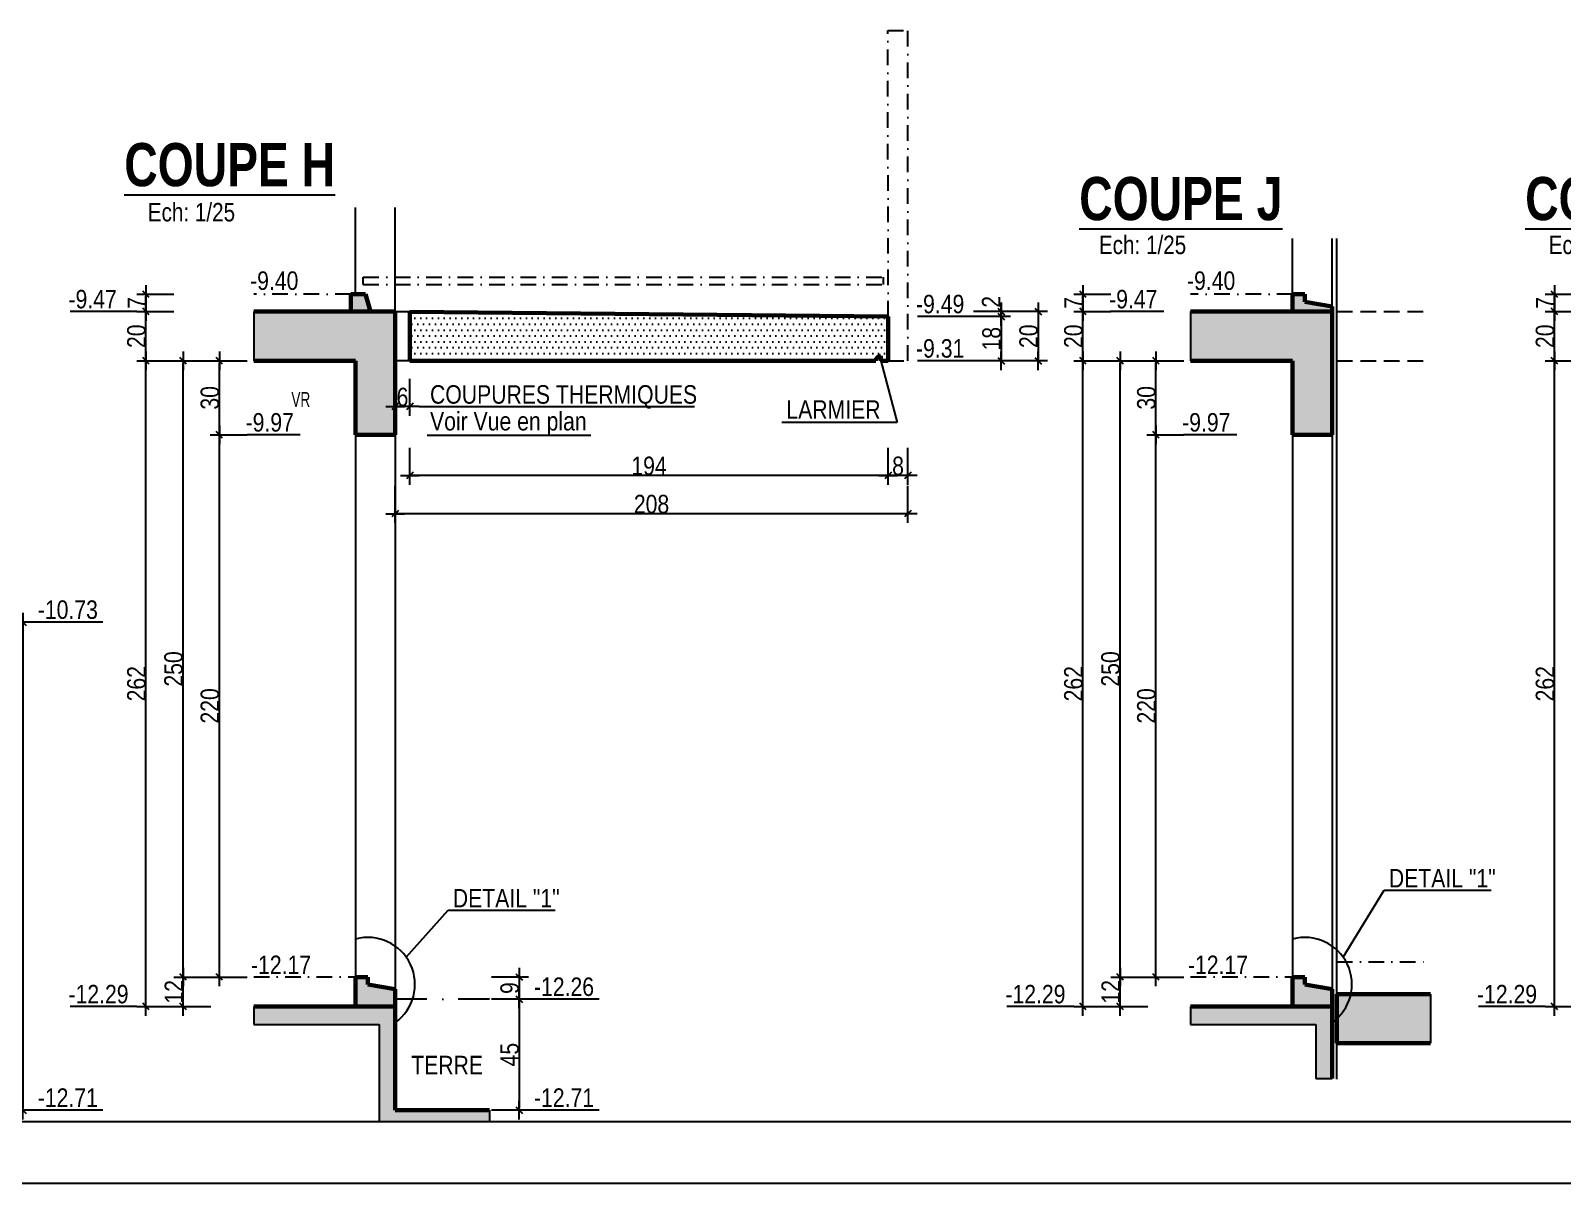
# Model space of a CAD drawing. Header units: millimetres. Extents: x 0 to 22237, y -21919 to -17719.
# Drawn here: x 16464 to 17707, y -21919 to -20983 of the extents above; entities that cross this region are included whole.
import ezdxf
from ezdxf.enums import TextEntityAlignment as Align

# ---------------------------------------------------------------- set-up
doc = ezdxf.new("R2010")
doc.units = ezdxf.units.MM
doc.linetypes.add('CACHEX2', pattern=[19.05, 12.7, -6.35])
doc.linetypes.add('TIRETPTX2', pattern=[50.8, 25.4, -12.7, 0, -12.7])
for name, color, linetype in [('01-Cad  2', 1, 'Continuous'), ('01_cote_gen', 4, 'Continuous'), ('01_linteaux', 2, 'Continuous'), ('01_poch_BN', 9, 'Continuous'), ('01_poch_murs', 253, 'Continuous'), ('01_texte', 230, 'Continuous'), ('AA_COTES', 2, 'Continuous')]:
    doc.layers.add(name, color=color, linetype=linetype)
doc.layers.add('01_murs_coup', color=5, linetype='Continuous', lineweight=60)
doc.styles.add('ARIAL NA', font='ARIALN.TTF')
doc.styles.add('impact', font='impact.ttf')
doc.styles.add('MATTE_TXT', font='arial.ttf')
doc.styles.add('STYLE2', font='ARIALN.TTF')
doc.dimstyles.new('JB25', dxfattribs={"dimscale": 0.1, "dimtxt": 150, "dimasz": 15, "dimexe": 0.1, "dimexo": 0.1, "dimgap": 0.09, "dimtad": 1, "dimdec": 1, "dimlfac": 0.5, "dimdsep": 46, "dimtxsty": 'STYLE2', "dimblk1": 'BOND_G', "dimblk2": 'BOND_D', "dimsah": 1, "dimcen": 1.5, "dimdle": 0.01, "dimse1": 1, "dimse2": 1, "dimclrd": 4, "dimclre": 2, "dimclrt": 6, "dimazin": 2, "dimtfac": 2.333333, "dimtdec": 1, "dimtix": 1, "dimtmove": 2, "dimatfit": 3, "dimldrblk": 'BOND_G', "dimfxl": 1, "dimtolj": 1, "dimtzin": 0, "dimarcsym": 0})

# ---------------------------------------------------------------- blocks, each defined once
blk = doc.blocks.new('BOND_G')
at = {"layer": 'AA_COTES', "color": 0}
for p, q in [((0, -5), (0, 15)), ((5, 0), (-5, 0)), ((1.77, 1.77), (-1.77, -1.77))]:
    blk.add_line(p, q, dxfattribs=at)
blk = doc.blocks.new('BOND_D')
at = {"layer": 'AA_COTES', "color": 0}
for p, q in [((5, 0), (-5, 0)), ((-1.77, -1.77), (1.77, 1.77)), ((0, 5), (0, -15))]:
    blk.add_line(p, q, dxfattribs=at)
blk = doc.blocks.new('*D2990')
at = {"layer": '01_cote_gen', "color": 4, "lineweight": -2, "transparency": 16777216}
blk.add_line((16458, -21465), (16458, -21858), dxfattribs=at)
at = {"layer": 'Defpoints', "color": 0, "transparency": 16777216}
for p in [(16398.4, -21463.5), (16398.4, -21859.5), (16458, -21859.5)]:
    blk.add_point(p, dxfattribs=at)
at = {"layer": '01_cote_gen', "color": 4, "lineweight": -2, "transparency": 16777216, "xscale": 1.5, "yscale": 1.5, "zscale": 1.5}
for name, p, rotation in [('BOND_G', (16458, -21463.5), 90), ('BOND_D', (16458, -21859.5), 270)]:
    blk.add_blockref(name, p, dxfattribs=dict(at, rotation=rotation))
at = {"layer": '01_cote_gen', "color": 6, "transparency": 16777216, "insert": (16450.4, -21661.5), "char_height": 15, "attachment_point": 5, "rotation": 90, "style": 'STYLE2'}
blk.add_mtext('\\A1;198', dxfattribs=at)
blk = doc.blocks.new('*D2996')
at = {"layer": '01_cote_gen', "color": 4, "lineweight": -2, "transparency": 16777216}
blk.add_line((16557.8, -21774), (16557.8, -21253), dxfattribs=at)
at = {"layer": 'Defpoints', "color": 0, "transparency": 16777216}
for p in [(16557.8, -21251.5), (16645.5, -21251.5, 10), (16645.5, -21775.5)]:
    blk.add_point(p, dxfattribs=at)
at = {"layer": '01_cote_gen', "color": 4, "lineweight": -2, "transparency": 16777216, "xscale": 1.5, "yscale": 1.5, "zscale": 1.5}
for name, p, rotation in [('BOND_D', (16557.8, -21251.5), 90), ('BOND_G', (16557.8, -21775.5), 270)]:
    blk.add_blockref(name, p, dxfattribs=dict(at, rotation=rotation))
at = {"layer": '01_cote_gen', "color": 6, "transparency": 16777216, "insert": (16550.1, -21513.5), "char_height": 15, "attachment_point": 5, "rotation": 90, "style": 'STYLE2'}
blk.add_mtext('\\A1;262', dxfattribs=at)
blk = doc.blocks.new('*D2997')
at = {"layer": '01_cote_gen', "color": 4, "lineweight": -2, "transparency": 16777216}
blk.add_line((16587.9, -21774), (16587.9, -21753), dxfattribs=at)
at = {"layer": 'Defpoints', "color": 0, "transparency": 16777216}
for p in [(16587.9, -21751.5), (16680.1, -21751.5), (16680.1, -21775.5)]:
    blk.add_point(p, dxfattribs=at)
at = {"layer": '01_cote_gen', "color": 4, "lineweight": -2, "transparency": 16777216, "xscale": 1.5, "yscale": 1.5, "zscale": 1.5}
for name, p, rotation in [('BOND_D', (16587.9, -21751.5), 90), ('BOND_G', (16587.9, -21775.5), 270)]:
    blk.add_blockref(name, p, dxfattribs=dict(at, rotation=rotation))
at = {"layer": '01_cote_gen', "color": 6, "transparency": 16777216, "insert": (16580.4, -21763.5), "char_height": 15, "attachment_point": 5, "rotation": 90, "style": 'STYLE2'}
blk.add_mtext('\\A1;12', dxfattribs=at)
blk = doc.blocks.new('*D2998')
at = {"layer": '01_cote_gen', "color": 4, "lineweight": -2, "transparency": 16777216}
blk.add_line((16587.9, -21750), (16587.9, -21253), dxfattribs=at)
at = {"layer": 'Defpoints', "color": 0, "transparency": 16777216}
for p in [(16587.9, -21251.5), (16670.6, -21251.5, 10), (16610.4, -21751.5)]:
    blk.add_point(p, dxfattribs=at)
at = {"layer": '01_cote_gen', "color": 4, "lineweight": -2, "transparency": 16777216, "xscale": 1.5, "yscale": 1.5, "zscale": 1.5}
for name, p, rotation in [('BOND_D', (16587.9, -21251.5), 90), ('BOND_G', (16587.9, -21751.5), 270)]:
    blk.add_blockref(name, p, dxfattribs=dict(at, rotation=rotation))
at = {"layer": '01_cote_gen', "color": 6, "transparency": 16777216, "insert": (16580.2, -21501.5), "char_height": 15, "attachment_point": 5, "rotation": 90, "style": 'STYLE2'}
blk.add_mtext('\\A1;250', dxfattribs=at)
blk = doc.blocks.new('*D2999')
at = {"layer": '01_cote_gen', "color": 4, "lineweight": -2, "transparency": 16777216}
blk.add_line((16557.8, -21250), (16557.8, -21213), dxfattribs=at)
at = {"layer": 'Defpoints', "color": 0, "transparency": 16777216}
for p in [(16557.8, -21211.5), (16683.6, -21211.5, 10), (16683.6, -21251.5, 10)]:
    blk.add_point(p, dxfattribs=at)
at = {"layer": '01_cote_gen', "color": 4, "lineweight": -2, "transparency": 16777216, "xscale": 1.5, "yscale": 1.5, "zscale": 1.5}
for name, p, rotation in [('BOND_D', (16557.8, -21211.5), 90), ('BOND_G', (16557.8, -21251.5), 270)]:
    blk.add_blockref(name, p, dxfattribs=dict(at, rotation=rotation))
at = {"layer": '01_cote_gen', "color": 6, "transparency": 16777216, "insert": (16550.1, -21231.5), "char_height": 15, "attachment_point": 5, "rotation": 90, "style": 'STYLE2'}
blk.add_mtext('\\A1;20', dxfattribs=at)
blk = doc.blocks.new('*D3000')
at = {"layer": '01_cote_gen', "color": 4, "lineweight": -2, "transparency": 16777216}
blk.add_line((16557.8, -21210), (16557.8, -21199), dxfattribs=at)
at = {"layer": 'Defpoints', "color": 0, "transparency": 16777216}
for p in [(16557.8, -21197.5), (16668.6, -21197.5), (16668.6, -21211.5, 10)]:
    blk.add_point(p, dxfattribs=at)
at = {"layer": '01_cote_gen', "color": 4, "lineweight": -2, "transparency": 16777216, "xscale": 1.5, "yscale": 1.5, "zscale": 1.5}
for name, p, rotation in [('BOND_D', (16557.8, -21197.5), 90), ('BOND_G', (16557.8, -21211.5), 270)]:
    blk.add_blockref(name, p, dxfattribs=dict(at, rotation=rotation))
at = {"layer": '01_cote_gen', "color": 6, "transparency": 16777216, "insert": (16550.3, -21204.5), "char_height": 15, "attachment_point": 5, "rotation": 90, "style": 'STYLE2'}
blk.add_mtext('\\A1;7', dxfattribs=at)
blk = doc.blocks.new('*D3001')
at = {"layer": '01_cote_gen', "color": 4, "lineweight": -2, "transparency": 16777216}
blk.add_line((17251.5, -21213), (17251.5, -21214), dxfattribs=at)
at = {"layer": 'Defpoints', "color": 0, "transparency": 16777216}
for p in [(16778.8, -21211.5), (17187.6, -21215.5), (17251.5, -21215.5)]:
    blk.add_point(p, dxfattribs=at)
at = {"layer": '01_cote_gen', "color": 4, "lineweight": -2, "transparency": 16777216, "xscale": 1.5, "yscale": 1.5, "zscale": 1.5}
for name, p, rotation in [('BOND_G', (17251.5, -21211.5), 90), ('BOND_D', (17251.5, -21215.5), 270)]:
    blk.add_blockref(name, p, dxfattribs=dict(at, rotation=rotation))
at = {"layer": '01_cote_gen', "color": 6, "transparency": 16777216, "insert": (17243.4, -21203.6), "char_height": 15, "attachment_point": 5, "rotation": 90, "style": 'STYLE2'}
blk.add_mtext('\\A1;2', dxfattribs=at)
blk = doc.blocks.new('*D3002')
at = {"layer": '01_cote_gen', "color": 4, "lineweight": -2, "transparency": 16777216}
blk.add_line((17251.5, -21217), (17251.5, -21250), dxfattribs=at)
at = {"layer": 'Defpoints', "color": 0, "transparency": 16777216}
for p in [(17187.6, -21215.5), (17186.8, -21251.5), (17251.5, -21251.5)]:
    blk.add_point(p, dxfattribs=at)
at = {"layer": '01_cote_gen', "color": 4, "lineweight": -2, "transparency": 16777216, "xscale": 1.5, "yscale": 1.5, "zscale": 1.5}
for name, p, rotation in [('BOND_G', (17251.5, -21215.5), 90), ('BOND_D', (17251.5, -21251.5), 270)]:
    blk.add_blockref(name, p, dxfattribs=dict(at, rotation=rotation))
at = {"layer": '01_cote_gen', "color": 6, "transparency": 16777216, "insert": (17243.8, -21233.5), "char_height": 15, "attachment_point": 5, "rotation": 90, "style": 'STYLE2'}
blk.add_mtext('\\A1;18', dxfattribs=at)
blk = doc.blocks.new('*D3003')
at = {"layer": '01_cote_gen', "color": 4, "lineweight": -2, "transparency": 16777216}
blk.add_line((17281.5, -21213), (17281.5, -21250), dxfattribs=at)
at = {"layer": 'Defpoints', "color": 0, "transparency": 16777216}
for p in [(17259, -21211.5), (17259, -21251.5), (17281.5, -21251.5)]:
    blk.add_point(p, dxfattribs=at)
at = {"layer": '01_cote_gen', "color": 4, "lineweight": -2, "transparency": 16777216, "xscale": 1.5, "yscale": 1.5, "zscale": 1.5}
for name, p, rotation in [('BOND_G', (17281.5, -21211.5), 90), ('BOND_D', (17281.5, -21251.5), 270)]:
    blk.add_blockref(name, p, dxfattribs=dict(at, rotation=rotation))
at = {"layer": '01_cote_gen', "color": 6, "transparency": 16777216, "insert": (17273.9, -21231.5), "char_height": 15, "attachment_point": 5, "rotation": 90, "style": 'STYLE2'}
blk.add_mtext('\\A1;20', dxfattribs=at)
blk = doc.blocks.new('*D3004')
at = {"layer": '01_cote_gen', "color": 4, "lineweight": -2, "transparency": 16777216}
blk.add_line((17174.4, -21344.5), (17161.4, -21344.5), dxfattribs=at)
at = {"layer": 'Defpoints', "color": 0, "transparency": 16777216}
for p in [(17159.9, -21226.2), (17175.9, -21226.2), (17159.9, -21344.5)]:
    blk.add_point(p, dxfattribs=at)
at = {"layer": '01_cote_gen', "color": 4, "lineweight": -2, "transparency": 16777216, "xscale": 1.5, "yscale": 1.5, "zscale": 1.5, "rotation": 180}
blk.add_blockref('BOND_D', (17159.9, -21344.5), dxfattribs=at)
at = {"layer": '01_cote_gen', "color": 4, "lineweight": -2, "transparency": 16777216, "xscale": 1.5, "yscale": 1.5, "zscale": 1.5}
blk.add_blockref('BOND_G', (17175.9, -21344.5), dxfattribs=at)
at = {"layer": '01_cote_gen', "color": 6, "transparency": 16777216, "insert": (17167.9, -21336.8), "char_height": 15, "attachment_point": 5, "style": 'STYLE2'}
blk.add_mtext('\\A1;8', dxfattribs=at)
blk = doc.blocks.new('*D3005')
at = {"layer": '01_cote_gen', "color": 4, "lineweight": -2, "transparency": 16777216}
blk.add_line((17158.4, -21344.5), (16773.4, -21344.5), dxfattribs=at)
at = {"layer": 'Defpoints', "color": 0, "transparency": 16777216}
for p in [(17159.9, -21233.5), (16771.9, -21251.5), (16771.9, -21344.5)]:
    blk.add_point(p, dxfattribs=at)
at = {"layer": '01_cote_gen', "color": 4, "lineweight": -2, "transparency": 16777216, "xscale": 1.5, "yscale": 1.5, "zscale": 1.5, "rotation": 180}
blk.add_blockref('BOND_D', (16771.9, -21344.5), dxfattribs=at)
at = {"layer": '01_cote_gen', "color": 4, "lineweight": -2, "transparency": 16777216, "xscale": 1.5, "yscale": 1.5, "zscale": 1.5}
blk.add_blockref('BOND_G', (17159.9, -21344.5), dxfattribs=at)
at = {"layer": '01_cote_gen', "color": 6, "transparency": 16777216, "insert": (16965.9, -21336.8), "char_height": 15, "attachment_point": 5, "style": 'STYLE2'}
blk.add_mtext('\\A1;194', dxfattribs=at)
blk = doc.blocks.new('*D3006')
at = {"layer": '01_cote_gen', "color": 4, "lineweight": -2, "transparency": 16777216}
blk.add_line((17174.4, -21375.5), (16761.4, -21375.5), dxfattribs=at)
at = {"layer": 'Defpoints', "color": 0, "transparency": 16777216}
for p in [(17175.9, -21352), (16759.9, -21375.5), (16759.9, -21378.5)]:
    blk.add_point(p, dxfattribs=at)
at = {"layer": '01_cote_gen', "color": 4, "lineweight": -2, "transparency": 16777216, "xscale": 1.5, "yscale": 1.5, "zscale": 1.5, "rotation": 180}
blk.add_blockref('BOND_D', (16759.9, -21375.5), dxfattribs=at)
at = {"layer": '01_cote_gen', "color": 4, "lineweight": -2, "transparency": 16777216, "xscale": 1.5, "yscale": 1.5, "zscale": 1.5}
blk.add_blockref('BOND_G', (17175.9, -21375.5), dxfattribs=at)
at = {"layer": '01_cote_gen', "color": 6, "transparency": 16777216, "insert": (16967.9, -21367.8), "char_height": 15, "attachment_point": 5, "style": 'STYLE2'}
blk.add_mtext('\\A1;208', dxfattribs=at)
blk = doc.blocks.new('*D3007')
at = {"layer": '01_cote_gen', "color": 4, "lineweight": -2, "transparency": 16777216}
blk.add_line((16860.5, -21771), (16860.5, -21858), dxfattribs=at)
at = {"layer": 'Defpoints', "color": 0, "transparency": 16777216}
for p in [(16836.6, -21769.5), (16836.6, -21859.5), (16860.5, -21859.5)]:
    blk.add_point(p, dxfattribs=at)
at = {"layer": '01_cote_gen', "color": 4, "lineweight": -2, "transparency": 16777216, "xscale": 1.5, "yscale": 1.5, "zscale": 1.5}
for name, p, rotation in [('BOND_G', (16860.5, -21769.5), 90), ('BOND_D', (16860.5, -21859.5), 270)]:
    blk.add_blockref(name, p, dxfattribs=dict(at, rotation=rotation))
at = {"layer": '01_cote_gen', "color": 6, "transparency": 16777216, "insert": (16852.9, -21814.5), "char_height": 15, "attachment_point": 5, "rotation": 90, "style": 'STYLE2'}
blk.add_mtext('\\A1;45', dxfattribs=at)
blk = doc.blocks.new('*D3008')
at = {"layer": '01_cote_gen', "color": 4, "lineweight": -2, "transparency": 16777216}
blk.add_line((16860.5, -21753), (16860.5, -21768), dxfattribs=at)
at = {"layer": 'Defpoints', "color": 0, "transparency": 16777216}
for p in [(16737.9, -21751.5), (16825.6, -21769.5), (16860.5, -21769.5)]:
    blk.add_point(p, dxfattribs=at)
at = {"layer": '01_cote_gen', "color": 4, "lineweight": -2, "transparency": 16777216, "xscale": 1.5, "yscale": 1.5, "zscale": 1.5}
for name, p, rotation in [('BOND_G', (16860.5, -21751.5), 90), ('BOND_D', (16860.5, -21769.5), 270)]:
    blk.add_blockref(name, p, dxfattribs=dict(at, rotation=rotation))
at = {"layer": '01_cote_gen', "color": 6, "transparency": 16777216, "insert": (16852.9, -21760.5), "char_height": 15, "attachment_point": 5, "rotation": 90, "style": 'STYLE2'}
blk.add_mtext('\\A1;9', dxfattribs=at)
blk = doc.blocks.new('*D3021')
at = {"layer": '01_cote_gen', "color": 4, "lineweight": -2, "transparency": 16777216}
blk.add_line((17317.9, -21774), (17317.9, -21253), dxfattribs=at)
at = {"layer": 'Defpoints', "color": 0, "transparency": 16777216}
for p in [(17317.9, -21251.5), (17405.6, -21251.5, 10), (17405.6, -21775.5)]:
    blk.add_point(p, dxfattribs=at)
at = {"layer": '01_cote_gen', "color": 4, "lineweight": -2, "transparency": 16777216, "xscale": 1.5, "yscale": 1.5, "zscale": 1.5}
for name, p, rotation in [('BOND_D', (17317.9, -21251.5), 90), ('BOND_G', (17317.9, -21775.5), 270)]:
    blk.add_blockref(name, p, dxfattribs=dict(at, rotation=rotation))
at = {"layer": '01_cote_gen', "color": 6, "transparency": 16777216, "insert": (17310.2, -21513.5), "char_height": 15, "attachment_point": 5, "rotation": 90, "style": 'STYLE2'}
blk.add_mtext('\\A1;262', dxfattribs=at)
blk = doc.blocks.new('*D3022')
at = {"layer": '01_cote_gen', "color": 4, "lineweight": -2, "transparency": 16777216}
blk.add_line((17348, -21774), (17348, -21753), dxfattribs=at)
at = {"layer": 'Defpoints', "color": 0, "transparency": 16777216}
for p in [(17348, -21751.5), (17440.2, -21751.5), (17440.2, -21775.5)]:
    blk.add_point(p, dxfattribs=at)
at = {"layer": '01_cote_gen', "color": 4, "lineweight": -2, "transparency": 16777216, "xscale": 1.5, "yscale": 1.5, "zscale": 1.5}
for name, p, rotation in [('BOND_D', (17348, -21751.5), 90), ('BOND_G', (17348, -21775.5), 270)]:
    blk.add_blockref(name, p, dxfattribs=dict(at, rotation=rotation))
at = {"layer": '01_cote_gen', "color": 6, "transparency": 16777216, "insert": (17340.4, -21763.5), "char_height": 15, "attachment_point": 5, "rotation": 90, "style": 'STYLE2'}
blk.add_mtext('\\A1;12', dxfattribs=at)
blk = doc.blocks.new('*D3023')
at = {"layer": '01_cote_gen', "color": 4, "lineweight": -2, "transparency": 16777216}
blk.add_line((17348, -21750), (17348, -21253), dxfattribs=at)
at = {"layer": 'Defpoints', "color": 0, "transparency": 16777216}
for p in [(17348, -21251.5), (17430.7, -21251.5, 10), (17370.5, -21751.5)]:
    blk.add_point(p, dxfattribs=at)
at = {"layer": '01_cote_gen', "color": 4, "lineweight": -2, "transparency": 16777216, "xscale": 1.5, "yscale": 1.5, "zscale": 1.5}
for name, p, rotation in [('BOND_D', (17348, -21251.5), 90), ('BOND_G', (17348, -21751.5), 270)]:
    blk.add_blockref(name, p, dxfattribs=dict(at, rotation=rotation))
at = {"layer": '01_cote_gen', "color": 6, "transparency": 16777216, "insert": (17340.3, -21501.5), "char_height": 15, "attachment_point": 5, "rotation": 90, "style": 'STYLE2'}
blk.add_mtext('\\A1;250', dxfattribs=at)
blk = doc.blocks.new('*D3024')
at = {"layer": '01_cote_gen', "color": 4, "lineweight": -2, "transparency": 16777216}
blk.add_line((17317.9, -21250), (17317.9, -21213), dxfattribs=at)
at = {"layer": 'Defpoints', "color": 0, "transparency": 16777216}
for p in [(17317.9, -21211.5), (17443.7, -21211.5, 10), (17443.7, -21251.5, 10)]:
    blk.add_point(p, dxfattribs=at)
at = {"layer": '01_cote_gen', "color": 4, "lineweight": -2, "transparency": 16777216, "xscale": 1.5, "yscale": 1.5, "zscale": 1.5}
for name, p, rotation in [('BOND_D', (17317.9, -21211.5), 90), ('BOND_G', (17317.9, -21251.5), 270)]:
    blk.add_blockref(name, p, dxfattribs=dict(at, rotation=rotation))
at = {"layer": '01_cote_gen', "color": 6, "transparency": 16777216, "insert": (17310.2, -21231.5), "char_height": 15, "attachment_point": 5, "rotation": 90, "style": 'STYLE2'}
blk.add_mtext('\\A1;20', dxfattribs=at)
blk = doc.blocks.new('*D3025')
at = {"layer": '01_cote_gen', "color": 4, "lineweight": -2, "transparency": 16777216}
blk.add_line((17317.9, -21210), (17317.9, -21199), dxfattribs=at)
at = {"layer": 'Defpoints', "color": 0, "transparency": 16777216}
for p in [(17317.9, -21197.5), (17428.7, -21197.5), (17428.7, -21211.5, 10)]:
    blk.add_point(p, dxfattribs=at)
at = {"layer": '01_cote_gen', "color": 4, "lineweight": -2, "transparency": 16777216, "xscale": 1.5, "yscale": 1.5, "zscale": 1.5}
for name, p, rotation in [('BOND_D', (17317.9, -21197.5), 90), ('BOND_G', (17317.9, -21211.5), 270)]:
    blk.add_blockref(name, p, dxfattribs=dict(at, rotation=rotation))
at = {"layer": '01_cote_gen', "color": 6, "transparency": 16777216, "insert": (17310.4, -21204.5), "char_height": 15, "attachment_point": 5, "rotation": 90, "style": 'STYLE2'}
blk.add_mtext('\\A1;7', dxfattribs=at)
blk = doc.blocks.new('*D3019')
at = {"layer": '01_cote_gen', "color": 4, "lineweight": -2, "transparency": 16777216}
blk.add_line((17377.1, -21750), (17377.1, -21313), dxfattribs=at)
at = {"layer": 'Defpoints', "color": 0, "transparency": 16777216}
for p in [(17377.1, -21311.5), (17500.7, -21311.5), (17370.5, -21751.5)]:
    blk.add_point(p, dxfattribs=at)
at = {"layer": '01_cote_gen', "color": 4, "lineweight": -2, "transparency": 16777216, "xscale": 1.5, "yscale": 1.5, "zscale": 1.5}
for name, p, rotation in [('BOND_D', (17377.1, -21311.5), 90), ('BOND_G', (17377.1, -21751.5), 270)]:
    blk.add_blockref(name, p, dxfattribs=dict(at, rotation=rotation))
at = {"layer": '01_cote_gen', "color": 6, "transparency": 16777216, "insert": (17369.4, -21531.5), "char_height": 15, "attachment_point": 5, "rotation": 90, "style": 'STYLE2'}
blk.add_mtext('\\A1;220', dxfattribs=at)
blk = doc.blocks.new('*D3020')
at = {"layer": '01_cote_gen', "color": 4, "lineweight": -2, "transparency": 16777216}
blk.add_line((17377.1, -21310), (17377.1, -21253), dxfattribs=at)
at = {"layer": 'Defpoints', "color": 0, "transparency": 16777216}
for p in [(17370.5, -21251.5), (17377.1, -21251.5), (17399.6, -21311.5)]:
    blk.add_point(p, dxfattribs=at)
at = {"layer": '01_cote_gen', "color": 4, "lineweight": -2, "transparency": 16777216, "xscale": 1.5, "yscale": 1.5, "zscale": 1.5}
for name, p, rotation in [('BOND_D', (17377.1, -21251.5), 90), ('BOND_G', (17377.1, -21311.5), 270)]:
    blk.add_blockref(name, p, dxfattribs=dict(at, rotation=rotation))
at = {"layer": '01_cote_gen', "color": 6, "transparency": 16777216, "insert": (17369.4, -21281.5), "char_height": 15, "attachment_point": 5, "rotation": 90, "style": 'STYLE2'}
blk.add_mtext('\\A1;30', dxfattribs=at)
blk = doc.blocks.new('*D3026')
at = {"layer": '01_cote_gen', "color": 4, "lineweight": -2, "transparency": 16777216}
blk.add_line((16617.3, -21750), (16617.3, -21313), dxfattribs=at)
at = {"layer": 'Defpoints', "color": 0, "transparency": 16777216}
for p in [(16617.3, -21311.5), (16759.9, -21311.5), (16610.4, -21751.5)]:
    blk.add_point(p, dxfattribs=at)
at = {"layer": '01_cote_gen', "color": 4, "lineweight": -2, "transparency": 16777216, "xscale": 1.5, "yscale": 1.5, "zscale": 1.5}
for name, p, rotation in [('BOND_D', (16617.3, -21311.5), 90), ('BOND_G', (16617.3, -21751.5), 270)]:
    blk.add_blockref(name, p, dxfattribs=dict(at, rotation=rotation))
at = {"layer": '01_cote_gen', "color": 6, "transparency": 16777216, "insert": (16609.7, -21531.5), "char_height": 15, "attachment_point": 5, "rotation": 90, "style": 'STYLE2'}
blk.add_mtext('\\A1;220', dxfattribs=at)
blk = doc.blocks.new('*D3027')
at = {"layer": '01_cote_gen', "color": 4, "lineweight": -2, "transparency": 16777216}
blk.add_line((16617.3, -21310), (16617.3, -21253), dxfattribs=at)
at = {"layer": 'Defpoints', "color": 0, "transparency": 16777216}
for p in [(16617.3, -21251.5), (16645.2, -21251.5, 10), (16639.8, -21311.5)]:
    blk.add_point(p, dxfattribs=at)
at = {"layer": '01_cote_gen', "color": 4, "lineweight": -2, "transparency": 16777216, "xscale": 1.5, "yscale": 1.5, "zscale": 1.5}
for name, p, rotation in [('BOND_D', (16617.3, -21251.5), 90), ('BOND_G', (16617.3, -21311.5), 270)]:
    blk.add_blockref(name, p, dxfattribs=dict(at, rotation=rotation))
at = {"layer": '01_cote_gen', "color": 6, "transparency": 16777216, "insert": (16609.7, -21281.5), "char_height": 15, "attachment_point": 5, "rotation": 90, "style": 'STYLE2'}
blk.add_mtext('\\A1;30', dxfattribs=at)
blk = doc.blocks.new('*D3028')
at = {"layer": '01_cote_gen', "color": 4, "lineweight": -2, "transparency": 16777216}
blk.add_line((17700.4, -21774), (17700.4, -21253), dxfattribs=at)
at = {"layer": 'Defpoints', "color": 0, "transparency": 16777216}
for p in [(17700.4, -21251.5), (17788.2, -21251.5, 10), (17788.2, -21775.5)]:
    blk.add_point(p, dxfattribs=at)
at = {"layer": '01_cote_gen', "color": 4, "lineweight": -2, "transparency": 16777216, "xscale": 1.5, "yscale": 1.5, "zscale": 1.5}
for name, p, rotation in [('BOND_D', (17700.4, -21251.5), 90), ('BOND_G', (17700.4, -21775.5), 270)]:
    blk.add_blockref(name, p, dxfattribs=dict(at, rotation=rotation))
at = {"layer": '01_cote_gen', "color": 6, "transparency": 16777216, "insert": (17692.8, -21513.5), "char_height": 15, "attachment_point": 5, "rotation": 90, "style": 'STYLE2'}
blk.add_mtext('\\A1;262', dxfattribs=at)
blk = doc.blocks.new('*D3031')
at = {"layer": '01_cote_gen', "color": 4, "lineweight": -2, "transparency": 16777216}
blk.add_line((17700.4, -21250), (17700.4, -21213), dxfattribs=at)
at = {"layer": 'Defpoints', "color": 0, "transparency": 16777216}
for p in [(17700.4, -21211.5), (17826.3, -21211.5, 10), (17826.3, -21251.5, 10)]:
    blk.add_point(p, dxfattribs=at)
at = {"layer": '01_cote_gen', "color": 4, "lineweight": -2, "transparency": 16777216, "xscale": 1.5, "yscale": 1.5, "zscale": 1.5}
for name, p, rotation in [('BOND_D', (17700.4, -21211.5), 90), ('BOND_G', (17700.4, -21251.5), 270)]:
    blk.add_blockref(name, p, dxfattribs=dict(at, rotation=rotation))
at = {"layer": '01_cote_gen', "color": 6, "transparency": 16777216, "insert": (17692.8, -21231.5), "char_height": 15, "attachment_point": 5, "rotation": 90, "style": 'STYLE2'}
blk.add_mtext('\\A1;20', dxfattribs=at)
blk = doc.blocks.new('*D3032')
at = {"layer": '01_cote_gen', "color": 4, "lineweight": -2, "transparency": 16777216}
blk.add_line((17700.4, -21210), (17700.4, -21199), dxfattribs=at)
at = {"layer": 'Defpoints', "color": 0, "transparency": 16777216}
for p in [(17700.4, -21197.5), (17811.2, -21197.5), (17811.2, -21211.5, 10)]:
    blk.add_point(p, dxfattribs=at)
at = {"layer": '01_cote_gen', "color": 4, "lineweight": -2, "transparency": 16777216, "xscale": 1.5, "yscale": 1.5, "zscale": 1.5}
for name, p, rotation in [('BOND_D', (17700.4, -21197.5), 90), ('BOND_G', (17700.4, -21211.5), 270)]:
    blk.add_blockref(name, p, dxfattribs=dict(at, rotation=rotation))
at = {"layer": '01_cote_gen', "color": 6, "transparency": 16777216, "insert": (17692.9, -21204.5), "char_height": 15, "attachment_point": 5, "rotation": 90, "style": 'STYLE2'}
blk.add_mtext('\\A1;7', dxfattribs=at)
blk = doc.blocks.new('*D3229')
at = {"layer": '01_cote_gen', "color": 4, "lineweight": -2, "ltscale": 0.5, "transparency": 16777216}
blk.add_line((16770.4, -21288.6), (16761.4, -21288.6), dxfattribs=at)
at = {"layer": 'Defpoints', "color": 0, "ltscale": 0.5, "transparency": 16777216}
for p in [(16771.9, -21251.5), (16759.9, -21265.4), (16759.9, -21288.6)]:
    blk.add_point(p, dxfattribs=at)
at = {"layer": '01_cote_gen', "color": 4, "lineweight": -2, "ltscale": 0.5, "transparency": 16777216, "xscale": 1.5, "yscale": 1.5, "zscale": 1.5, "rotation": 180}
blk.add_blockref('BOND_D', (16759.9, -21288.6), dxfattribs=at)
at = {"layer": '01_cote_gen', "color": 4, "lineweight": -2, "ltscale": 0.5, "transparency": 16777216, "xscale": 1.5, "yscale": 1.5, "zscale": 1.5}
blk.add_blockref('BOND_G', (16771.9, -21288.6), dxfattribs=at)
at = {"layer": '01_cote_gen', "color": 6, "ltscale": 0.5, "transparency": 16777216, "insert": (16765.9, -21280.9), "char_height": 15, "attachment_point": 5, "style": 'STYLE2'}
blk.add_mtext('\\A1;6', dxfattribs=at)

msp = doc.modelspace()

# ---------------------------------------------------------------- hatches: boundary and pattern name
at = {"layer": '01_poch_BN', "ltscale": 0.1}
h = msp.add_hatch(color=256, dxfattribs=at)
h.dxf.hatch_style = 1
h.paths.add_polyline_path([(16759.88, -21211.5), (16645.18, -21211.5), (16645.18, -21251.5), (16727.88, -21251.5), (16727.88, -21311.5), (16759.88, -21311.5)])
h.paths.add_polyline_path([(16735.88, -21197.5), (16723.88, -21197.5), (16723.88, -21211.5), (16739.88, -21211.5)])
h.paths.add_polyline_path([(16299.11, -21005.5), (16259.11, -21005.5), (16259.11, -21221.5), (16091.44, -21221.5), (16091.44, -21261.5), (16249.11, -21261.5), (16249.11, -21377.5), (16299.11, -21377.5)])
h.paths.add_polyline_path([(16299.11, -21797.5), (16091.44, -21797.5), (16091.44, -21811.97), (16286.08, -21811.97), (16286.08, -21868.97), (16375.81, -21868.97), (16375.81, -21859.5), (16299.11, -21859.5)])
h = msp.add_hatch(color=256, dxfattribs=at)
h.dxf.hatch_style = 1
h.paths.add_polyline_path([(17519.95, -21211.5), (17405.25, -21211.5), (17405.25, -21251.5), (17487.95, -21251.5), (17487.95, -21311.5), (17519.95, -21311.5)])
h.paths.add_polyline_path([(17519.95, -21207.5), (17497.95, -21203.5), (17497.95, -21197.5), (17487.95, -21197.5), (17487.95, -21211.5), (17519.95, -21211.5)])
h = msp.add_hatch(color=256, dxfattribs=at)
h.dxf.hatch_style = 1
h.paths.add_polyline_path([(16759.88, -21775.5), (16645.18, -21775.5), (16645.18, -21789.97), (16746.85, -21789.97), (16746.85, -21868.97), (16836.58, -21868.97), (16836.58, -21859.5), (16759.88, -21859.5)])
h.paths.add_polyline_path([(16759.88, -21761.5), (16737.88, -21757.5), (16737.88, -21751.5), (16727.88, -21751.5), (16727.88, -21775.5), (16759.88, -21775.5)])
h = msp.add_hatch(color=256, dxfattribs=at)
h.dxf.hatch_style = 1
h.paths.add_polyline_path([(17519.95, -21761.5), (17497.95, -21757.5), (17497.95, -21751.5), (17487.95, -21751.5), (17487.95, -21775.5), (17519.95, -21775.5)])
h.paths.add_polyline_path([(17519.95, -21775.5), (17405.25, -21775.5), (17405.25, -21789.97), (17506.92, -21789.97), (17506.92, -21833.98), (17519.95, -21833.98)])
h = msp.add_hatch(color=256, dxfattribs=at)
h.dxf.hatch_style = 1
h.paths.add_polyline_path([(17599.78, -21765.3), (17523.95, -21765.3), (17523.95, -21805.3), (17599.78, -21805.3)])
at = {"layer": '01_poch_murs'}
h = msp.add_hatch(dxfattribs=at)
h.set_pattern_fill('DOTS', color=256, scale=3)
h.paths.add_polyline_path([(17159.88, -21215.49), (17159.88, -21215.48), (16771.88, -21211.62), (16771.88, -21251.5), (17149.88, -21251.48, -0.4142359), (17153.88, -21247.48), (17153.88, -21251.48), (17159.88, -21251.48)])

# ---------------------------------------------------------------- linework, layer by layer
at = {"layer": '01-Cad  2'}
for p, q in [((21640.16, -21868.97), (12600.16, -21868.97)), ((21690.16, -21918.97), (12600.16, -21918.97))]:
    msp.add_line(p, q, dxfattribs=at)
at = {"layer": '01_linteaux', "linetype": 'TIRETPTX2', "ltscale": 0.5}
for p, q in [((17159.88, -21215.49), (17159.61, -20983.5)), ((17159.61, -20983.5), (17175.88, -20983.5)), ((17175.88, -21251.48), (17175.88, -20983.5)), ((16734.09, -21183.5), (17156.21, -21183.5)), ((16734.09, -21189.5, 9.99), (16734.09, -21183.5)), ((17156.21, -21189.5), (17156.21, -21183.5)), ((16723.88, -21197.5), (16645.18, -21197.5, 9.99)), ((16734.09, -21189.5, 9.99), (17156.21, -21189.5, 9.99)), ((17487.95, -21197.5, -0.51), (17405.25, -21197.5, 9.99)), ((17159.88, -21251.48), (17175.88, -21251.48)), ((17523.95, -21739.3), (17599.78, -21739.3)), ((16645.18, -21751.3), (16727.88, -21751.3)), ((17405.25, -21751.3), (17487.95, -21751.3))]:
    msp.add_line(p, q, dxfattribs=at)
at = {"layer": '01_linteaux'}
for p, q in [((16727.88, -21197.5), (16727.88, -21127)), ((16759.88, -21211.5), (16759.88, -21127)), ((17487.95, -21197.5), (17487.95, -21152.28)), ((17519.95, -21211.5), (17519.95, -21152.28)), ((17523.95, -21765.3), (17523.95, -21152.28)), ((16771.88, -21211.62), (16759.88, -21211.62)), ((16771.88, -21251.5), (16759.88, -21251.52, 5.99)), ((16727.88, -21311.5), (16727.88, -21751.3)), ((16759.88, -21311.5), (16759.88, -21761.5)), ((17487.95, -21311.5), (17487.95, -21751.3)), ((17519.95, -21311.5), (17519.95, -21761.5)), ((17523.95, -21834.38), (17523.95, -21805.3))]:
    msp.add_line(p, q, dxfattribs=at)
at = {"layer": '01_linteaux', "linetype": 'CACHEX2'}
for p, q in [((17523.95, -21211.5), (17599.78, -21211.5)), ((17523.95, -21251.5, 9.99), (17599.78, -21251.5, 9.99))]:
    msp.add_line(p, q, dxfattribs=at)
at = {"layer": '01_linteaux', "linetype": 'TIRETPTX2'}
msp.add_line((16836.58, -21769.5), (16759.88, -21769.5), dxfattribs=at)
at = {"layer": '01_murs_coup'}
for p, q in [((16723.88, -21197.5), (16735.88, -21197.5)), ((16723.88, -21211.5), (16723.88, -21197.5)), ((16739.88, -21211.5), (16735.88, -21197.5)), ((17487.95, -21197.5), (17497.95, -21197.5)), ((17487.95, -21211.5), (17487.95, -21197.5)), ((17497.95, -21203.5), (17497.95, -21197.5)), ((17519.95, -21207.5), (17497.95, -21203.5)), ((17519.95, -21211.5), (17519.95, -21207.5)), ((16645.18, -21211.5), (16759.88, -21211.5)), ((16759.88, -21311.5), (16759.88, -21211.5)), ((17159.88, -21215.48), (16771.88, -21211.62)), ((16771.88, -21251.5), (16771.88, -21211.62)), ((17159.88, -21251.48), (17159.88, -21215.48)), ((17405.25, -21211.5), (17519.95, -21211.5)), ((17519.95, -21311.5), (17519.95, -21211.5)), ((17153.88, -21251.48), (17153.88, -21247.48)), ((16645.18, -21251.5, 9.99), (16727.88, -21251.5, 9.99)), ((16727.88, -21311.5), (16727.88, -21251.5)), ((16771.88, -21251.5), (17149.88, -21251.48)), ((17153.88, -21251.48), (17159.88, -21251.48)), ((17405.25, -21251.5, 9.99), (17487.95, -21251.5, 9.99)), ((17487.95, -21311.5), (17487.95, -21251.5)), ((16727.88, -21311.5), (16759.88, -21311.5)), ((17487.95, -21311.5), (17519.95, -21311.5)), ((16727.88, -21751.5), (16737.88, -21751.5)), ((16727.88, -21775.5), (16727.88, -21751.5)), ((16737.88, -21757.5), (16737.88, -21751.5)), ((16759.88, -21761.5), (16737.88, -21757.5)), ((17487.95, -21751.5), (17497.95, -21751.5)), ((17487.95, -21775.5), (17487.95, -21751.5)), ((17497.95, -21757.5), (17497.95, -21751.5)), ((17519.95, -21761.5), (17497.95, -21757.5)), ((16759.88, -21775.5), (16759.88, -21761.5)), ((17519.95, -21775.5), (17519.95, -21761.5)), ((17523.95, -21765.3), (17599.78, -21765.3)), ((17523.95, -21765.3), (17523.95, -21805.3)), ((16645.18, -21775.5), (16759.88, -21775.5)), ((16759.88, -21859.5), (16759.88, -21775.5)), ((17405.25, -21775.5), (17519.95, -21775.5)), ((17519.95, -21833.98), (17519.95, -21775.5)), ((17523.95, -21805.3), (17599.78, -21805.3)), ((16836.58, -21859.5), (16759.88, -21859.5))]:
    msp.add_line(p, q, dxfattribs=at)
msp.add_arc((17153.88, -21251.48), 4, 90, 180.00262, dxfattribs=at)
at = {"layer": '01_poch_BN', "ltscale": 0.1}
for p, q in [((16645.18, -21211.5), (16645.18, -21251.5)), ((17405.25, -21211.5), (17405.25, -21251.5)), ((17599.78, -21765.3), (17599.78, -21805.3))]:
    msp.add_line(p, q, dxfattribs=at)
at = {"layer": '01_poch_BN'}
for p, q in [((16645.18, -21775.5), (16645.18, -21789.97)), ((17405.25, -21775.5), (17405.25, -21789.97)), ((16645.18, -21789.97), (16746.85, -21789.97)), ((16746.85, -21789.97), (16746.85, -21868.97)), ((17405.25, -21789.97), (17506.92, -21789.97)), ((17506.92, -21789.97), (17506.92, -21833.98)), ((17506.92, -21833.98), (17519.95, -21833.98)), ((16836.58, -21859.5), (16836.58, -21868.97))]:
    msp.add_line(p, q, dxfattribs=at)
at = {"layer": '01_texte'}
for p, q in [((16550.3, -21211.5), (16496.18, -21211.5)), ((17228.97, -21215.49), (17183.72, -21215.49)), ((17383.48, -21211.5), (17340.37, -21211.5)), ((17153.88, -21251.48), (17167.21, -21301.51)), ((17228.97, -21251.48), (17183.72, -21251.48)), ((16779.38, -21288.61), (17002.77, -21288.61)), ((17167.21, -21301.51), (17073.56, -21301.51)), ((16682.96, -21311.5), (16639.85, -21311.5)), ((16785.95, -21311.66), (16918.65, -21311.66)), ((17442.7, -21311.5), (17399.59, -21311.5)), ((16522.8, -21463.5), (16465.52, -21463.5)), ((17529.06, -21735.49), (17562.25, -21681.01)), ((17562.25, -21681.01), (17648.97, -21681.01)), ((16768.99, -21735.49), (16802.89, -21697.21)), ((16802.89, -21697.21), (16889.61, -21697.21)), ((16925.31, -21769.5), (16868.03, -21769.5)), ((16550.3, -21775.5), (16496.18, -21775.5)), ((17310.37, -21775.5), (17256.25, -21775.5)), ((17692.92, -21775.5), (17638.8, -21775.5)), ((16522.8, -21859.5), (16465.52, -21859.5)), ((16925.31, -21859.5), (16868.03, -21859.5))]:
    msp.add_line(p, q, dxfattribs=at)
for centre in [(16737.88, -21757.5), (17497.95, -21757.5)]:
    msp.add_arc(centre, 38.11, 305.26313, 105.21393, dxfattribs=at)

# ---------------------------------------------------------------- texts
at = {"layer": '01_texte', "style": 'impact'}
for s, p in [('%%UCOUPE H', (16625.71, -21120.26)), ('%%UCOUPE J', (17397.27, -21147.8)), ('%%UCOUPE K', (17762.15, -21147.8))]:
    msp.add_text(s, height=35, dxfattribs=at).set_placement(p, align=Align.BOTTOM_CENTER)
at = {"layer": '01_texte', "style": 'MATTE_TXT', "width": 0.8}
for p in [(16594.67, -21142.82), (17366.23, -21169.37), (17731.11, -21169.37)]:
    msp.add_text('Ech: 1/25', height=15, dxfattribs=at).set_placement(p, align=Align.BOTTOM_CENTER)
at = {"layer": '01_texte', "style": 'ARIAL NA'}
for s, p in [('-9.40', (16642.25, -21193.9)), ('-9.40', (17402.32, -21193.9)), ('-9.47', (16494.94, -21208.88)), ('-9.49', (17182.48, -21212.87)), ('-9.47', (17339.13, -21208.88)), ('-9.31', (17182.48, -21248.87)), ('COUPURES THERMIQUES ', (16788.23, -21286.24)), ('LARMIER', (17077.32, -21298.48)), ('-9.97', (16638.61, -21308.88)), ('Voir Vue en plan', (16788.23, -21307.95)), ('-9.97', (17398.35, -21308.88)), ('-10.73', (16470.05, -21460.88)), ('DETAIL "1"', (17566.07, -21678.85)), ('DETAIL "1"', (16806.7, -21695.05)), ('-12.17', (16643, -21749.12, -5)), ('-12.17', (17403.07, -21749.12, -5)), ('-12.29', (16494.94, -21772.88)), ('-12.26', (16872.55, -21766.88)), ('-12.29', (17255.01, -21772.88)), ('-12.29', (17637.56, -21772.88)), ('TERRE', (16772.97, -21830.44)), ('-12.71', (16470.05, -21856.88)), ('-12.71', (16872.55, -21856.88))]:
    msp.add_text(s, height=15, dxfattribs=at).set_placement(p)
at = {"layer": '01_texte', "style": 'ARIAL NA', "width": 0.8}
msp.add_text('VR', height=12, dxfattribs=at).set_placement((16675.77, -21288.8))

# ---------------------------------------------------------------- dimensions: what is measured, and where the dimension line sits
at = {"layer": '01_cote_gen'}
for base, p1, p2, picture, middle in [((16557.8, -21197.5), (16668.59, -21211.5, 9.99), (16668.59, -21197.5), '*D3000', (16550.29, -21204.5)), ((17317.87, -21197.5), (17428.66, -21211.5, 9.99), (17428.66, -21197.5), '*D3025', (17310.36, -21204.5)), ((17700.42, -21197.5), (17811.22, -21211.5, 9.99), (17811.22, -21197.5), '*D3032', (17692.91, -21204.5)), ((16557.8, -21211.5), (16683.65, -21251.5, 9.99), (16683.65, -21211.5, 9.99), '*D2999', (16550.13, -21231.5)), ((17251.47, -21251.48), (17187.64, -21215.49), (17186.78, -21251.48), '*D3002', (17243.8, -21233.49)), ((17281.54, -21251.48), (17258.97, -21211.5), (17258.97, -21251.48), '*D3003', (17273.87, -21231.49)), ((17317.87, -21211.5), (17443.71, -21251.5, 9.99), (17443.71, -21211.5, 9.99), '*D3024', (17310.2, -21231.5)), ((17700.42, -21211.5), (17826.27, -21251.5, 9.99), (17826.27, -21211.5, 9.99), '*D3031', (17692.75, -21231.5)), ((16557.8, -21251.5), (16645.53, -21775.5), (16645.53, -21251.5, 9.99), '*D2996', (16550.13, -21513.5)), ((16587.91, -21251.5), (16610.41, -21751.5), (16670.62, -21251.5, 9.99), '*D2998', (16580.25, -21501.5)), ((16617.35, -21251.5), (16639.85, -21311.5), (16645.18, -21251.5, 9.99), '*D3027', (16609.68, -21281.5)), ((17317.87, -21251.5), (17405.6, -21775.5), (17405.6, -21251.5, 9.99), '*D3021', (17310.2, -21513.5)), ((17347.98, -21251.5), (17370.48, -21751.5), (17430.69, -21251.5, 9.99), '*D3023', (17340.31, -21501.5)), ((17377.09, -21251.5), (17399.59, -21311.5), (17370.48, -21251.5), '*D3020', (17369.43, -21281.5)), ((17700.42, -21251.5), (17788.15, -21775.5), (17788.15, -21251.5, 9.99), '*D3028', (17692.75, -21513.5)), ((16617.35, -21311.5), (16610.41, -21751.5), (16759.88, -21311.5), '*D3026', (16609.68, -21531.5)), ((17377.09, -21311.5), (17370.48, -21751.5), (17500.67, -21311.5), '*D3019', (17369.43, -21531.5)), ((16458.02, -21859.5), (16398.35, -21463.5), (16398.35, -21859.5), '*D2990', (16450.35, -21661.5)), ((16587.91, -21751.5), (16680.1, -21775.5), (16680.1, -21751.5), '*D2997', (16580.37, -21763.5)), ((16860.53, -21769.5), (16737.88, -21751.5), (16825.63, -21769.5), '*D3008', (16852.86, -21760.5)), ((17347.98, -21751.5), (17440.17, -21775.5), (17440.17, -21751.5), '*D3022', (17340.44, -21763.5)), ((16860.53, -21859.5), (16836.58, -21769.5), (16836.58, -21859.5), '*D3007', (16852.89, -21814.5))]:
    dim = msp.add_linear_dim(base=base, p1=p1, p2=p2, angle=90, dimstyle='JB25', dxfattribs=at)
    dim.commit()
    dim.dimension.update_dxf_attribs({"geometry": picture, "text_midpoint": middle})
dim = msp.add_linear_dim(base=(17251.47, -21215.49), p1=(16778.78, -21211.5), p2=(17187.64, -21215.49), angle=90, dimstyle='JB25', dxfattribs=at)
dim.commit()
dim.dimension.update_dxf_attribs({"geometry": '*D3001', "text_midpoint": (17243.44, -21203.61), "dimtype": 160})
for base, p1, p2, picture, middle in [((16771.88, -21344.47), (17159.88, -21233.48), (16771.88, -21251.5), '*D3005', (16965.88, -21336.8)), ((17159.88, -21344.47), (17175.88, -21226.24), (17159.88, -21226.24), '*D3004', (17167.88, -21336.8)), ((16759.88, -21375.5), (17175.88, -21351.97), (16759.88, -21378.46), '*D3006', (16967.88, -21367.84))]:
    dim = msp.add_linear_dim(base=base, p1=p1, p2=p2, dimstyle='JB25', dxfattribs=at)
    dim.commit()
    dim.dimension.update_dxf_attribs({"geometry": picture, "text_midpoint": middle})
at = {"layer": '01_cote_gen', "ltscale": 0.5}
dim = msp.add_linear_dim(base=(16759.88, -21288.61), p1=(16771.88, -21251.5), p2=(16759.88, -21265.42), dimstyle='JB25', dxfattribs=at)
dim.commit()
dim.dimension.update_dxf_attribs({"geometry": '*D3229', "text_midpoint": (16765.88, -21280.94)})

doc.saveas('drawing.dxf')
